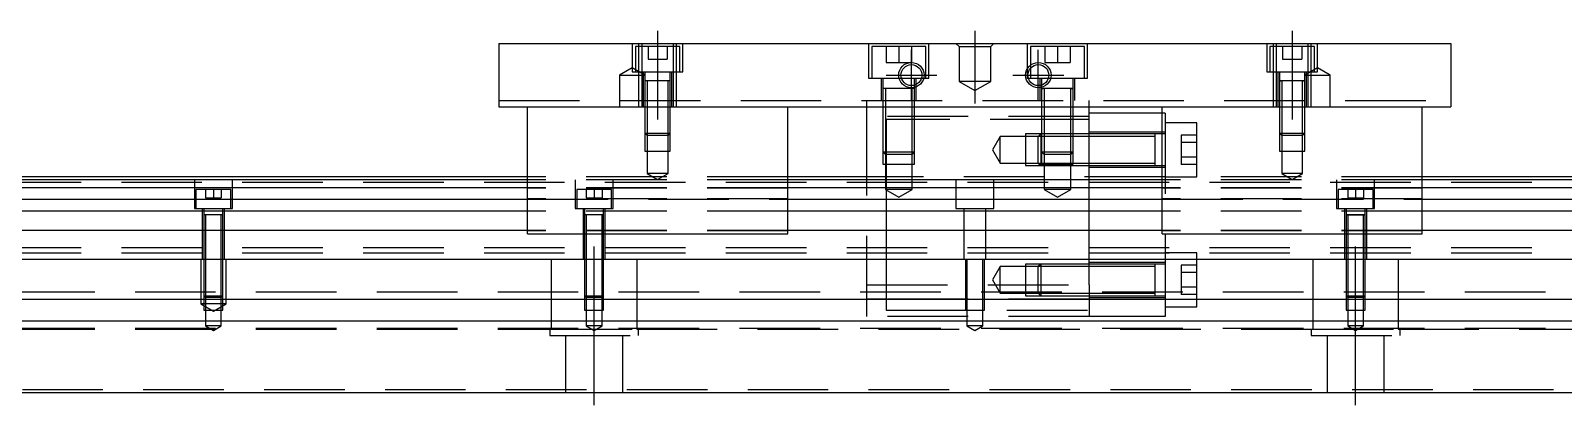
# Model space of a CAD drawing. Extents: x -10 to 956, y -254 to 77.
# Drawn here: x 231.2 to 472.7, y -223.3 to -164.3 of the extents above; entities that cross this region are included whole.
import ezdxf

# ---------------------------------------------------------------- set-up
doc = ezdxf.new("R2010")
doc.units = 0
doc.linetypes.add('CENTER', pattern=[50.8, 31.75, -6.35, 6.35, -6.35])
doc.linetypes.add('DASHED', pattern=[19.05, 12.7, -6.35])
doc.layers.get('0').update_dxf_attribs({"linetype": 'CONTINUOUS'})
doc.layers.add('CENTER', color=1, linetype='CENTER')

msp = doc.modelspace()

# ---------------------------------------------------------------- linework, layer by layer
at = {"color": 7, "linetype": 'CONTINUOUS'}
for p, q in [((305, -166.31), (305, -176.31)), ((305, -166.31), (455, -166.31)), ((455, -166.31), (455, -176.31)), ((305, -176.31), (455, -176.31)), ((309.5, -196.31), (309.5, -176.31)), ((350.5, -196.31), (350.5, -176.31)), ((363, -187.31), (363, -176.31)), ((398, -187.81), (398, -176.31)), ((409.5, -196.31), (409.5, -176.31)), ((450.5, -196.31), (450.5, -176.31)), ((409.5, -177.31), (398, -177.31)), ((408.4, -185.560006), (408.4, -182.909968)), ((309.5, -187.81), (0, -187.81)), ((309.5, -187.31), (60.5, -187.31)), ((363, -187.31), (350.5, -187.31)), ((409.5, -187.81), (350.5, -187.81)), ((710.005, -187.31), (450.5, -187.31)), ((760, -187.81), (450.5, -187.81)), ((309.5, -189.062272), (0, -189.062272)), ((409.5, -189.062272), (350.5, -189.062272)), ((760, -189.062272), (450.5, -189.062272)), ((0, -190.83668), (309.5, -190.83668)), ((309.5, -192.733076), (0, -192.733076)), ((350.5, -190.83668), (409.5, -190.83668)), ((409.5, -192.733076), (350.5, -192.733076)), ((450.5, -190.83668), (760, -190.83668)), ((760, -192.733076), (450.5, -192.733076)), ((259.998804, -193.31), (258.499994, -193.31)), ((309.5, -195.787372), (0, -195.787372)), ((309.5, -196.31), (350.5, -196.31)), ((409.5, -195.787372), (350.5, -195.787372)), ((409.5, -196.31), (450.5, -196.31)), ((760, -195.787372), (450.5, -195.787372)), ((0, -200.31), (760, -200.31)), ((0, -206.61), (760, -206.61)), ((0, -210.01), (760, -210.01)), ((0, -221.31), (760, -221.31))]:
    msp.add_line(p, q, dxfattribs=at)
at = {"color": 3, "linetype": 'DASHED'}
for p, q in [((326, -166.31), (326, -170.81)), ((327.000006, -166.31), (327.000006, -166.81)), ((327.5, -166.31), (327.5, -176.31)), ((332.5, -176.31), (332.5, -166.31)), ((332.999994, -166.81), (332.999994, -166.31)), ((334, -170.81), (334, -166.31)), ((363.25, -166.31), (363.25, -171.81)), ((372.75, -171.81), (372.75, -166.31)), ((377, -166.31), (377.5, -166.81)), ((382.5, -166.81), (383, -166.31)), ((388.25, -166.31), (388.25, -171.81)), ((397.75, -171.81), (397.75, -166.31)), ((426, -166.31), (426, -170.81)), ((427.000006, -166.31), (427.000006, -166.81)), ((427.5, -166.31), (427.5, -176.31)), ((432.5, -176.31), (432.5, -166.31)), ((432.999994, -166.81), (432.999994, -166.31)), ((434, -170.81), (434, -166.31)), ((333.5, -166.81), (326.5, -166.81)), ((326.5, -166.81), (326.5, -170.81)), ((327.000006, -166.81), (327.000006, -170.81)), ((328.5, -166.81), (328.5, -168.81)), ((328.5, -168.81), (330, -168.81)), ((330, -166.81), (330, -168.81)), ((330, -168.81), (331.5, -168.81)), ((331.5, -166.81), (331.5, -168.81)), ((332.999994, -170.81), (332.999994, -166.81)), ((333.5, -170.81), (333.5, -166.81)), ((372.25, -166.81), (363.75, -166.81)), ((363.75, -166.81), (363.75, -171.81)), ((366, -166.81), (366, -169.31)), ((368, -166.81), (368, -169.31)), ((370, -166.81), (370, -169.31)), ((372.25, -171.81), (372.25, -166.81)), ((377.5, -166.81), (377.5, -172.31)), ((377.5, -166.81), (382.5, -166.81)), ((382.5, -172.31), (382.5, -166.81)), ((397.25, -166.81), (388.75, -166.81)), ((388.75, -166.81), (388.75, -169.74875)), ((391, -166.81), (391, -169.31)), ((393, -166.81), (393, -169.31)), ((395, -166.81), (395, -169.31)), ((397.25, -171.81), (397.25, -166.81)), ((433.5, -166.81), (426.5, -166.81)), ((426.5, -166.81), (426.5, -170.81)), ((427.000006, -166.81), (427.000006, -170.81)), ((428.5, -166.81), (428.5, -168.81)), ((428.5, -168.81), (430, -168.81)), ((430, -166.81), (430, -168.81)), ((430, -168.81), (431.5, -168.81)), ((431.5, -166.81), (431.5, -168.81)), ((432.999994, -170.81), (432.999994, -166.81)), ((433.5, -170.81), (433.5, -166.81)), ((326, -170.1553), (324, -171.31)), ((324, -171.31), (328, -171.31)), ((324, -171.31), (324, -176.31)), ((328, -171.31), (326, -170.1553)), ((326, -170.81), (334, -170.81)), ((327.000006, -170.81), (327.000006, -176.31)), ((327.75, -170.81), (327.75, -176.31)), ((328, -170.81), (328, -172.21)), ((332, -172.21), (332, -170.81)), ((332.25, -176.31), (332.25, -170.81)), ((332.999994, -176.31), (332.999994, -170.81)), ((366, -169.31), (368, -169.31)), ((368, -169.31), (370, -169.31)), ((388.75, -169.74875), (388.75, -170.232968)), ((388.75, -170.232968), (388.75, -171.81)), ((391, -169.31), (393, -169.31)), ((393, -169.31), (395, -169.31)), ((426, -170.81), (434, -170.81)), ((427.000006, -170.81), (427.000006, -176.31)), ((427.75, -170.81), (427.75, -176.31)), ((428, -170.81), (428, -172.21)), ((434, -170.1553), (432, -171.31)), ((432, -172.21), (432, -170.81)), ((432, -171.31), (436, -171.31)), ((432.25, -176.31), (432.25, -170.81)), ((432.999994, -176.31), (432.999994, -170.81)), ((436, -171.31), (434, -170.1553)), ((436, -176.31), (436, -171.31)), ((332.000006, -172.21), (327.999994, -172.21)), ((332.000006, -172.21), (327.999994, -172.21)), ((328, -172.205), (328, -172.21)), ((328.216708, -172.21), (328, -172.21)), ((328, -172.21), (328, -172.215)), ((328, -172.21), (328, -176.31)), ((331.783332, -172.21), (328.216708, -172.21)), ((328.35, -172.21), (328.35, -176.31)), ((331.65, -176.31), (331.65, -172.21)), ((332, -172.21), (331.783332, -172.21)), ((332, -172.21), (332, -172.205)), ((332, -172.215), (332, -172.21)), ((332, -176.31), (332, -172.21)), ((363.25, -171.81), (372.75, -171.81)), ((365.25, -171.81), (365.25, -175.31)), ((370.500006, -173.41), (365.499994, -173.41)), ((365.5, -171.81), (365.5, -173.41)), ((365.5, -173.405), (365.5, -173.41)), ((365.757468, -173.41), (365.5, -173.41)), ((365.5, -173.41), (365.5, -173.415)), ((365.5, -173.41), (365.5, -175.31)), ((370.013852, -173.41), (365.757468, -173.41)), ((365.9, -173.41), (365.9, -175.31)), ((370.242552, -173.41), (370.013852, -173.41)), ((370.1, -175.31), (370.1, -173.41)), ((370.5, -173.41), (370.242552, -173.41)), ((370.5, -172.882418), (370.5, -171.81)), ((370.5, -173.246492), (370.5, -172.882418)), ((370.5, -173.41), (370.5, -173.246492)), ((370.5, -173.41), (370.5, -173.405)), ((370.5, -173.415), (370.5, -173.41)), ((370.5, -175.31), (370.5, -173.41)), ((370.75, -175.31), (370.75, -171.81)), ((377.5, -172.31), (380, -173.753376)), ((382.5, -172.31), (377.5, -172.31)), ((380, -173.753376), (382.5, -172.31)), ((388.25, -171.81), (397.75, -171.81)), ((390.25, -171.81), (390.25, -175.31)), ((395.500006, -173.41), (390.499994, -173.41)), ((395.500006, -173.41), (390.499994, -173.41)), ((395.500006, -173.41), (390.499994, -173.41)), ((390.5, -171.81), (390.5, -172.882418)), ((390.5, -172.882418), (390.5, -173.246492)), ((390.5, -173.246492), (390.5, -173.41)), ((390.5, -173.405), (390.5, -173.41)), ((390.5, -173.41), (390.757448, -173.41)), ((390.757468, -173.41), (390.5, -173.41)), ((390.5, -173.41), (390.5, -173.415)), ((390.5, -173.41), (390.5, -175.31)), ((395.242552, -173.41), (390.757468, -173.41)), ((390.9, -173.41), (390.9, -175.31)), ((395.1, -175.31), (395.1, -173.41)), ((395.5, -173.41), (395.242552, -173.41)), ((395.242602, -173.41), (395.5, -173.41)), ((395.5, -173.41), (395.5, -171.81)), ((395.5, -173.41), (395.5, -173.405)), ((395.5, -173.415), (395.5, -173.41)), ((395.5, -175.31), (395.5, -173.41)), ((395.75, -175.31), (395.75, -171.81)), ((432.000006, -172.21), (427.999994, -172.21)), ((432.000006, -172.21), (427.999994, -172.21)), ((432.000006, -172.21), (427.999994, -172.21)), ((428, -172.205), (428, -172.21)), ((428, -172.21), (428.216462, -172.21)), ((428.216708, -172.21), (428, -172.21)), ((428, -172.21), (428, -172.215)), ((428, -172.21), (428, -176.31)), ((431.783332, -172.21), (428.216708, -172.21)), ((428.35, -172.21), (428.35, -176.31)), ((431.65, -176.31), (431.65, -172.21)), ((432, -172.21), (431.783332, -172.21)), ((431.783538, -172.21), (432, -172.21)), ((432, -172.21), (432, -172.205)), ((432, -172.215), (432, -172.21)), ((432, -176.31), (432, -172.21)), ((305, -175.31), (455, -175.31)), ((328, -176.31), (328, -180.46)), ((328.000006, -176.31), (328.000002, -180.46)), ((328.35, -176.31), (328.35, -180.81)), ((331.65, -180.81), (331.65, -176.31)), ((331.999998, -180.46), (331.999994, -176.31)), ((332, -180.46), (332, -176.31)), ((363, -176.31), (363, -175.31)), ((365.5, -175.31), (365.5, -176.31)), ((365.5, -176.31), (365.5, -183.41)), ((365.500006, -175.31), (365.500006, -176.31)), ((365.500006, -176.31), (365.500006, -183.410006)), ((365.9, -175.31), (365.9, -176.31)), ((365.9, -176.31), (365.9, -183.81)), ((370.1, -176.31), (370.1, -175.31)), ((370.1, -183.81), (370.1, -176.31)), ((370.499994, -176.31), (370.499994, -175.31)), ((370.499994, -183.410006), (370.499994, -176.31)), ((370.5, -176.31), (370.5, -175.31)), ((370.5, -183.41), (370.5, -176.31)), ((390.5, -175.31), (390.5, -183.41)), ((390.500006, -175.31), (390.500006, -183.41)), ((390.9, -175.31), (390.9, -183.81)), ((395.1, -176.31), (395.1, -175.31)), ((395.1, -183.81), (395.1, -176.31)), ((395.499994, -176.31), (395.499994, -175.31)), ((395.499994, -183.410006), (395.499994, -176.31)), ((395.5, -176.31), (395.5, -175.31)), ((395.5, -183.41), (395.5, -176.31)), ((398, -176.31), (398, -175.31)), ((428, -176.31), (428, -180.46)), ((428.000006, -176.31), (428.000002, -180.46)), ((428.35, -176.31), (428.35, -180.81)), ((431.65, -180.81), (431.65, -176.31)), ((431.999998, -180.46), (431.999994, -176.31)), ((432, -180.46), (432, -176.31)), ((398, -177.81), (363, -177.81)), ((366, -178.31), (366, -183.81)), ((370.1, -178.31), (366, -178.31)), ((370.5, -178.31), (370.1, -178.31)), ((395.1, -178.31), (370.5, -178.31)), ((395.5, -178.31), (395.1, -178.31)), ((398, -178.31), (395.5, -178.31)), ((410, -177.31), (409.5, -177.31)), ((410, -177.31), (410, -196.31)), ((328, -180.46), (332, -180.46)), ((328, -180.46), (328.35, -180.81)), ((328.000002, -180.46), (328.000006, -183.31)), ((331.65, -180.81), (328.35, -180.81)), ((328.35, -180.81), (328.35, -183.31)), ((331.65, -180.81), (332, -180.46)), ((331.65, -183.31), (331.65, -180.81)), ((331.999994, -183.31), (331.999998, -180.46)), ((384, -180.96), (382.787564, -183.06)), ((384, -185.16), (384, -180.96)), ((388, -180.96), (384, -180.96)), ((390.4, -180.560002), (388, -180.560006)), ((388, -180.560006), (388, -185.559994)), ((390, -180.96), (388, -180.96)), ((390.4, -180.56), (390, -180.96)), ((390, -185.16), (390, -180.96)), ((395.1, -180.96), (390, -180.96)), ((390.4, -180.56), (390.4, -185.56)), ((395.1, -180.56), (390.4, -180.56)), ((395.1, -180.560006), (390.4, -180.560002)), ((395.5, -180.56), (395.1, -180.56)), ((395.5, -180.560006), (395.1, -180.560006)), ((395.5, -180.96), (395.1, -180.96)), ((398, -180.56), (395.5, -180.56)), ((398, -180.560006), (395.5, -180.560006)), ((398, -180.96), (395.5, -180.96)), ((410, -180.31), (398, -180.31)), ((403.000006, -180.56), (398, -180.56)), ((403.000006, -180.96), (398, -180.96)), ((403.1, -180.56), (403.000006, -180.56)), ((406.999994, -180.96), (403.000006, -180.96)), ((403.35, -180.56), (403.1, -180.56)), ((406.65, -180.56), (403.35, -180.56)), ((406.9, -180.56), (406.65, -180.56)), ((406.999994, -180.56), (406.9, -180.56)), ((408.4, -180.56), (406.999994, -180.56)), ((408.4, -180.96), (406.999994, -180.96)), ((408.4, -180.56), (408.395, -180.56)), ((408.4, -182.909968), (408.4, -180.559994)), ((408.4, -180.817468), (408.4, -180.56)), ((408.405, -180.56), (408.4, -180.56)), ((410, -180.56), (408.4, -180.56)), ((408.4, -182.909954), (408.4, -180.817468)), ((415, -178.81), (410, -178.81)), ((412.5, -180.750598), (412.5, -181.9053)), ((415, -180.750598), (412.5, -180.750598)), ((415, -187.31), (415, -178.81)), ((428, -180.46), (432, -180.46)), ((428, -180.46), (428.35, -180.81)), ((428.000002, -180.46), (428.000006, -183.31)), ((431.65, -180.81), (428.35, -180.81)), ((428.35, -180.81), (428.35, -183.31)), ((431.65, -180.81), (432, -180.46)), ((431.65, -183.31), (431.65, -180.81)), ((431.999994, -183.31), (431.999998, -180.46)), ((328.000006, -183.31), (331.999994, -183.31)), ((328.35, -183.31), (328.35, -186.81)), ((331.65, -186.81), (331.65, -183.31)), ((365.5, -183.41), (370.5, -183.41)), ((365.5, -183.41), (365.9, -183.81)), ((365.500006, -183.410006), (365.500006, -185.31)), ((370.1, -183.81), (370.5, -183.41)), ((370.499994, -185.31), (370.499994, -183.410006)), ((382.787564, -183.06), (384, -185.16)), ((390.5, -183.41), (395.5, -183.41)), ((390.5, -183.41), (390.9, -183.81)), ((390.500006, -183.41), (390.500006, -185.31)), ((395.1, -183.81), (395.5, -183.41)), ((395.499994, -185.31), (395.499994, -183.410006)), ((408.4, -183.26002), (408.4, -182.909954)), ((408.4, -185.302552), (408.4, -183.26002)), ((415, -181.9053), (412.5, -181.9053)), ((412.5, -181.9053), (412.5, -184.2147)), ((428.000006, -183.31), (431.999994, -183.31)), ((428.35, -183.31), (428.35, -186.81)), ((431.65, -186.81), (431.65, -183.31)), ((365.500006, -185.31), (370.499994, -185.31)), ((370.1, -183.81), (365.9, -183.81)), ((365.9, -183.81), (365.9, -185.31)), ((365.9, -185.31), (365.9, -189.31)), ((366, -183.81), (366, -196.31)), ((370.1, -185.31), (370.1, -183.81)), ((370.1, -189.31), (370.1, -185.31)), ((384, -185.16), (388, -185.16)), ((388, -185.16), (390, -185.16)), ((388, -185.559994), (390.4, -185.559994)), ((390, -185.16), (398, -185.16)), ((390, -185.16), (390.4, -185.56)), ((390, -185.16), (398, -185.16)), ((390.4, -185.559994), (398, -185.559994)), ((390.4, -185.56), (398, -185.56)), ((390.500006, -185.31), (395.499994, -185.31)), ((395.1, -183.81), (390.9, -183.81)), ((390.9, -183.81), (390.9, -185.31)), ((390.9, -185.31), (390.9, -189.31)), ((395.1, -185.31), (395.1, -183.81)), ((395.1, -189.31), (395.1, -185.31)), ((398, -185.16), (408.4, -185.16)), ((398, -185.56), (408.405, -185.56)), ((398, -185.81), (410, -185.81)), ((408.395, -185.56), (410, -185.56)), ((408.4, -185.56), (408.4, -185.302552)), ((415, -184.2147), (412.5, -184.2147)), ((412.5, -184.2147), (412.5, -185.369402)), ((415, -185.369402), (412.5, -185.369402)), ((55, -188.185), (710, -188.185)), ((257, -187.81), (257, -192.31)), ((263, -192.31), (263, -187.81)), ((350.5, -187.31), (309.5, -187.31)), ((350.5, -187.81), (309.5, -187.81)), ((317, -187.81), (317, -192.31)), ((323, -192.31), (323, -187.81)), ((331.65, -186.81), (328.35, -186.81)), ((328.35, -186.81), (330, -187.762628)), ((330, -187.762628), (331.65, -186.81)), ((363, -209.31), (363, -187.31)), ((410, -187.31), (363, -187.31)), ((377, -187.81), (377, -192.31)), ((383, -192.31), (383, -187.81)), ((398, -200.31), (398, -187.81)), ((450.5, -187.81), (409.5, -187.81)), ((410, -187.31), (415, -187.31)), ((450.5, -187.31), (415, -187.31)), ((431.65, -186.81), (428.35, -186.81)), ((428.35, -186.81), (430, -187.762628)), ((430, -187.762628), (431.65, -186.81)), ((437, -187.81), (437, -192.31)), ((443, -192.31), (443, -187.81)), ((262.75, -189.31), (257.25, -189.31)), ((257.25, -189.31), (257.25, -192.31)), ((258.75, -189.31), (258.75, -190.61)), ((258.75, -190.61), (260, -190.61)), ((260, -189.31), (260, -190.61)), ((260, -190.61), (261.25, -190.61)), ((261.25, -189.31), (261.25, -190.61)), ((262.75, -192.31), (262.75, -189.31)), ((350.5, -189.062272), (309.5, -189.062272)), ((350.5, -189.107056), (309.5, -189.107056)), ((322.75, -189.31), (317.25, -189.31)), ((317.25, -189.31), (317.25, -192.31)), ((318.75, -189.31), (318.75, -190.61)), ((318.75, -190.61), (320, -190.61)), ((320, -189.31), (320, -190.61)), ((320, -190.61), (321.25, -190.61)), ((321.25, -189.31), (321.25, -190.61)), ((322.75, -192.31), (322.75, -189.31)), ((370.1, -189.31), (365.9, -189.31)), ((365.9, -189.31), (368, -190.522436)), ((368, -190.522436), (370.1, -189.31)), ((395.1, -189.31), (390.9, -189.31)), ((390.9, -189.31), (393, -190.522436)), ((393, -190.522436), (395.1, -189.31)), ((450.5, -189.062272), (409.5, -189.062272)), ((450.5, -189.107056), (409.5, -189.107056)), ((442.75, -189.31), (437.25, -189.31)), ((437.25, -189.31), (437.25, -192.31)), ((438.75, -189.31), (438.75, -190.61)), ((438.75, -190.61), (440, -190.61)), ((440, -189.31), (440, -190.61)), ((440, -190.61), (441.25, -190.61)), ((441.25, -189.31), (441.25, -190.61)), ((442.75, -192.31), (442.75, -189.31)), ((257, -192.31), (263, -192.31)), ((258.25, -192.31), (258.25, -200.31)), ((258.5, -192.31), (258.5, -193.31)), ((261.5, -193.31), (261.5, -192.31)), ((261.75, -200.31), (261.75, -192.31)), ((350.5, -190.81), (309.5, -190.81)), ((309.5, -190.83668), (350.5, -190.83668)), ((350.5, -192.733076), (309.5, -192.733076)), ((317, -192.31), (323, -192.31)), ((318.25, -192.31), (318.25, -200.31)), ((318.5, -192.31), (318.5, -193.31)), ((321.5, -193.31), (321.5, -192.31)), ((321.75, -200.31), (321.75, -192.31)), ((377, -192.31), (383, -192.31)), ((378.25, -192.31), (378.25, -200.31)), ((381.75, -200.31), (381.75, -192.31)), ((450.5, -190.81), (409.5, -190.81)), ((409.5, -190.83668), (450.5, -190.83668)), ((450.5, -192.733076), (409.5, -192.733076)), ((437, -192.31), (443, -192.31)), ((438.25, -192.31), (438.25, -200.31)), ((438.5, -192.31), (438.5, -193.31)), ((441.5, -193.31), (441.5, -192.31)), ((441.75, -200.31), (441.75, -192.31)), ((258.5, -193.305), (258.5, -193.31)), ((258.624678, -193.31), (258.5, -193.31)), ((258.5, -193.31), (258.5, -193.315)), ((258.5, -193.31), (258.5, -200.31)), ((259.998804, -193.31), (258.624678, -193.31)), ((258.75, -193.31), (258.75, -200.31)), ((261.500006, -193.31), (259.998804, -193.31)), ((261.37533, -193.31), (259.998804, -193.31)), ((261.25, -200.31), (261.25, -193.31)), ((261.5, -193.31), (261.37533, -193.31)), ((261.5, -193.31), (261.5, -193.305)), ((261.5, -193.315), (261.5, -193.31)), ((261.5, -200.31), (261.5, -193.31)), ((319.998804, -193.31), (318.499994, -193.31)), ((318.5, -193.305), (318.5, -193.31)), ((318.624678, -193.31), (318.5, -193.31)), ((318.5, -193.31), (318.5, -193.315)), ((318.5, -193.31), (318.5, -200.31)), ((319.998804, -193.31), (318.624678, -193.31)), ((318.75, -193.31), (318.75, -200.31)), ((321.500006, -193.31), (319.998804, -193.31)), ((321.37533, -193.31), (319.998804, -193.31)), ((321.25, -200.31), (321.25, -193.31)), ((321.5, -193.31), (321.37533, -193.31)), ((321.5, -193.31), (321.5, -193.305)), ((321.5, -193.315), (321.5, -193.31)), ((321.5, -200.31), (321.5, -193.31)), ((441.500006, -193.31), (438.499994, -193.31)), ((439.998804, -193.31), (438.499994, -193.31)), ((438.5, -193.305), (438.5, -193.31)), ((438.5, -193.31), (438.62467, -193.31)), ((438.624678, -193.31), (438.5, -193.31)), ((438.5, -193.31), (438.5, -193.315)), ((438.5, -193.31), (438.5, -200.31)), ((438.62467, -193.31), (441.375392, -193.31)), ((439.998804, -193.31), (438.624678, -193.31)), ((438.75, -193.31), (438.75, -200.31)), ((441.500006, -193.31), (439.998804, -193.31)), ((441.37533, -193.31), (439.998804, -193.31)), ((441.25, -200.31), (441.25, -193.31)), ((441.5, -193.31), (441.37533, -193.31)), ((441.375392, -193.31), (441.5, -193.31)), ((441.5, -193.31), (441.5, -193.305)), ((441.5, -193.315), (441.5, -193.31)), ((441.5, -200.31), (441.5, -193.31)), ((350.5, -195.787372), (309.5, -195.787372)), ((350.5, -195.81), (309.5, -195.81)), ((366, -196.31), (366, -200.31)), ((450.5, -195.787372), (409.5, -195.787372)), ((450.5, -195.81), (409.5, -195.81)), ((410, -196.31), (410, -200.31)), ((55, -198.435), (710, -198.435)), ((55, -199.31), (710, -199.31)), ((258, -200.31), (258, -207.31)), ((258.5, -200.31), (258.5, -206.06)), ((258.500006, -200.31), (258.500002, -206.06)), ((258.75, -200.31), (258.75, -206.31)), ((261.25, -206.31), (261.25, -200.31)), ((261.499998, -206.06), (261.499994, -200.31)), ((261.5, -206.06), (261.5, -200.31)), ((262, -207.31), (262, -200.31)), ((313.291796, -211.31), (313.291796, -200.31)), ((318.5, -200.31), (318.5, -206.06)), ((318.500006, -200.31), (318.500002, -206.06)), ((318.75, -200.31), (318.75, -206.31)), ((321.25, -206.31), (321.25, -200.31)), ((321.499998, -206.06), (321.499994, -200.31)), ((321.5, -206.06), (321.5, -200.31)), ((326.708204, -200.31), (326.708204, -211.31)), ((366, -200.31), (366, -206.61)), ((378.500006, -200.31), (378.500006, -206.61)), ((378.75, -200.31), (378.75, -208.31)), ((381.25, -208.31), (381.25, -200.31)), ((381.499994, -206.61), (381.499994, -200.31)), ((398, -204.31), (398, -200.31)), ((415, -199.31), (410, -199.31)), ((410, -200.31), (410, -206.61)), ((415, -200.31), (415, -199.31)), ((415, -206.61), (415, -200.31)), ((433.291796, -211.31), (433.291796, -200.31)), ((438.5, -200.31), (438.5, -206.06)), ((438.500006, -200.31), (438.500002, -206.06)), ((438.75, -200.31), (438.75, -206.31)), ((441.25, -206.31), (441.25, -200.31)), ((441.499998, -206.06), (441.499994, -200.31)), ((441.5, -206.06), (441.5, -200.31)), ((446.708204, -200.31), (446.708204, -211.31)), ((384, -201.46), (382.787564, -203.56)), ((384, -205.66), (384, -201.46)), ((388, -201.46), (384, -201.46)), ((390.4, -201.060002), (388, -201.060006)), ((388, -201.060006), (388, -206.059994)), ((390, -201.46), (388, -201.46)), ((390.4, -201.06), (390, -201.46)), ((390, -205.66), (390, -201.46)), ((398, -201.46), (390, -201.46)), ((390.4, -201.06), (390.4, -206.06)), ((398, -201.06), (390.4, -201.06)), ((398, -201.060006), (390.4, -201.060002)), ((410, -200.81), (398, -200.81)), ((408.405, -201.06), (398, -201.06)), ((408.4, -201.46), (398, -201.46)), ((408.500006, -201.06), (408.395, -201.06)), ((408.4, -203.56), (408.4, -201.059994)), ((408.4, -206.060006), (408.4, -201.059994)), ((408.4, -203.56), (408.4, -201.059994)), ((408.4, -206.060006), (408.4, -201.059994)), ((408.4, -205.66), (408.4, -201.46)), ((410, -201.06), (408.500006, -201.06)), ((412.5, -201.250598), (412.5, -202.4053)), ((415, -201.250598), (412.5, -201.250598)), ((415, -202.4053), (412.5, -202.4053)), ((412.5, -202.4053), (412.5, -204.7147)), ((363, -204.31), (398, -204.31)), ((382.787564, -203.56), (384, -205.66)), ((398, -204.31), (398, -206.61)), ((412.5, -204.7147), (412.5, -205.869402)), ((415, -204.7147), (412.5, -204.7147)), ((0, -205.46), (760, -205.46)), ((262, -207.31), (258, -207.31)), ((258, -207.31), (260, -208.4647)), ((258.5, -206.06), (261.5, -206.06)), ((258.5, -206.06), (258.75, -206.31)), ((258.500002, -206.06), (258.500006, -206.61)), ((258.500006, -206.61), (258.500006, -208.31)), ((261.25, -206.31), (258.75, -206.31)), ((258.75, -206.31), (258.75, -208.31)), ((260, -208.4647), (262, -207.31)), ((261.25, -206.31), (261.5, -206.06)), ((261.25, -208.31), (261.25, -206.31)), ((261.499994, -206.61), (261.499998, -206.06)), ((261.499994, -208.31), (261.499994, -206.61)), ((318.5, -206.06), (321.5, -206.06)), ((318.5, -206.06), (318.75, -206.31)), ((318.500002, -206.06), (318.500006, -206.61)), ((318.500006, -206.61), (318.500006, -208.31)), ((321.25, -206.31), (318.75, -206.31)), ((318.75, -206.31), (318.75, -208.31)), ((321.25, -206.31), (321.5, -206.06)), ((321.25, -208.31), (321.25, -206.31)), ((321.499994, -206.61), (321.499998, -206.06)), ((321.499994, -208.31), (321.499994, -206.61)), ((363, -206.585918), (398, -206.585918)), ((366, -206.585918), (363, -206.585918)), ((398, -206.585918), (366, -206.585918)), ((366, -206.61), (366, -208.31)), ((378.500006, -206.61), (378.500006, -208.31)), ((381.499994, -208.31), (381.499994, -206.61)), ((384, -205.66), (388, -205.66)), ((388, -205.66), (390, -205.66)), ((388, -206.059994), (390.4, -206.059998)), ((390, -205.66), (398, -205.66)), ((390, -205.66), (390.4, -206.06)), ((390.4, -206.059998), (398, -206.059994)), ((390.4, -206.06), (398, -206.06)), ((398, -205.66), (408.4, -205.66)), ((398, -206.06), (408.4, -206.06)), ((398, -206.31), (410, -206.31)), ((398, -206.61), (398, -209.31)), ((408.395, -206.06), (408.4, -206.06)), ((408.4, -206.060006), (408.4, -205.66)), ((408.4, -206.06), (408.500006, -206.06)), ((408.4, -206.06), (408.405, -206.06)), ((408.500006, -206.06), (410, -206.06)), ((410, -206.61), (410, -208.31)), ((415, -205.869402), (412.5, -205.869402)), ((415, -207.81), (415, -206.61)), ((438.5, -206.06), (441.5, -206.06)), ((438.5, -206.06), (438.75, -206.31)), ((438.500002, -206.06), (438.500006, -206.61)), ((438.500006, -206.61), (438.500006, -208.31)), ((441.25, -206.31), (438.75, -206.31)), ((438.75, -206.31), (438.75, -208.31)), ((441.25, -206.31), (441.5, -206.06)), ((441.25, -208.31), (441.25, -206.31)), ((441.499994, -206.61), (441.499998, -206.06)), ((441.499994, -208.31), (441.499994, -206.61)), ((258.500006, -208.31), (261.499994, -208.31)), ((258.75, -208.31), (258.75, -210.81)), ((261.25, -210.81), (261.25, -208.31)), ((318.500006, -208.31), (321.499994, -208.31)), ((318.75, -208.31), (318.75, -210.81)), ((321.25, -210.81), (321.25, -208.31)), ((398, -209.31), (363, -209.31)), ((366, -208.31), (398, -208.31)), ((378.500006, -208.31), (381.499994, -208.31)), ((378.75, -208.31), (378.75, -210.81)), ((381.25, -210.81), (381.25, -208.31)), ((410, -209.31), (398, -209.31)), ((410, -207.81), (411.499994, -207.81)), ((410, -208.31), (410, -209.31)), ((411.499994, -207.81), (415, -207.81)), ((438.500006, -208.31), (441.499994, -208.31)), ((438.75, -208.31), (438.75, -210.81)), ((441.25, -210.81), (441.25, -208.31)), ((0, -211.16), (760, -211.16)), ((0, -211.31), (313.291796, -211.31)), ((261.25, -210.81), (258.75, -210.81)), ((258.75, -210.81), (260, -211.531688)), ((260, -211.531688), (261.25, -210.81)), ((313, -211.31), (313, -212.31)), ((313, -212.31), (327, -212.31)), ((313.291796, -211.31), (326.708204, -211.31)), ((315.5, -212.31), (315.5, -221.31)), ((321.25, -210.81), (318.75, -210.81)), ((318.75, -210.81), (320, -211.531688)), ((320, -211.531688), (321.25, -210.81)), ((324.5, -221.31), (324.5, -212.31)), ((326.708204, -211.31), (433.291796, -211.31)), ((327, -212.31), (327, -211.31)), ((381.25, -210.81), (378.75, -210.81)), ((378.75, -210.81), (380, -211.531688)), ((380, -211.531688), (381.25, -210.81)), ((433, -211.31), (433, -212.31)), ((433, -212.31), (447, -212.31)), ((433.291796, -211.31), (446.708204, -211.31)), ((435.5, -212.31), (435.5, -221.31)), ((441.25, -210.81), (438.75, -210.81)), ((438.75, -210.81), (440, -211.531688)), ((440, -211.531688), (441.25, -210.81)), ((444.5, -221.31), (444.5, -212.31)), ((446.708204, -211.31), (703.291796, -211.31)), ((447, -212.31), (447, -211.31)), ((77.499994, -220.81), (760, -220.81))]:
    msp.add_line(p, q, dxfattribs=at)
at = {"color": 3, "linetype": 'CONTINUOUS'}
for centre in [(370, -171.31), (390, -171.31)]:
    msp.add_circle(centre, 2, dxfattribs=at)
at = {"color": 7, "linetype": 'CONTINUOUS'}
for centre in [(370, -171.31), (390, -171.31)]:
    msp.add_circle(centre, 1.65, dxfattribs=at)
at = {"layer": 'CENTER', "color": 1, "linetype": 'CENTER'}
for p, q in [((330, -164.31), (330, -178.31)), ((380, -164.31), (380, -175.753376)), ((430, -164.31), (430, -178.31)), ((370, -175.31), (370, -167.31)), ((390, -175.31), (390, -167.31)), ((366, -171.31), (374, -171.31)), ((386, -171.31), (394, -171.31)), ((320, -223.31), (320, -198.31)), ((440, -223.31), (440, -198.31))]:
    msp.add_line(p, q, dxfattribs=at)

doc.saveas('drawing.dxf')
